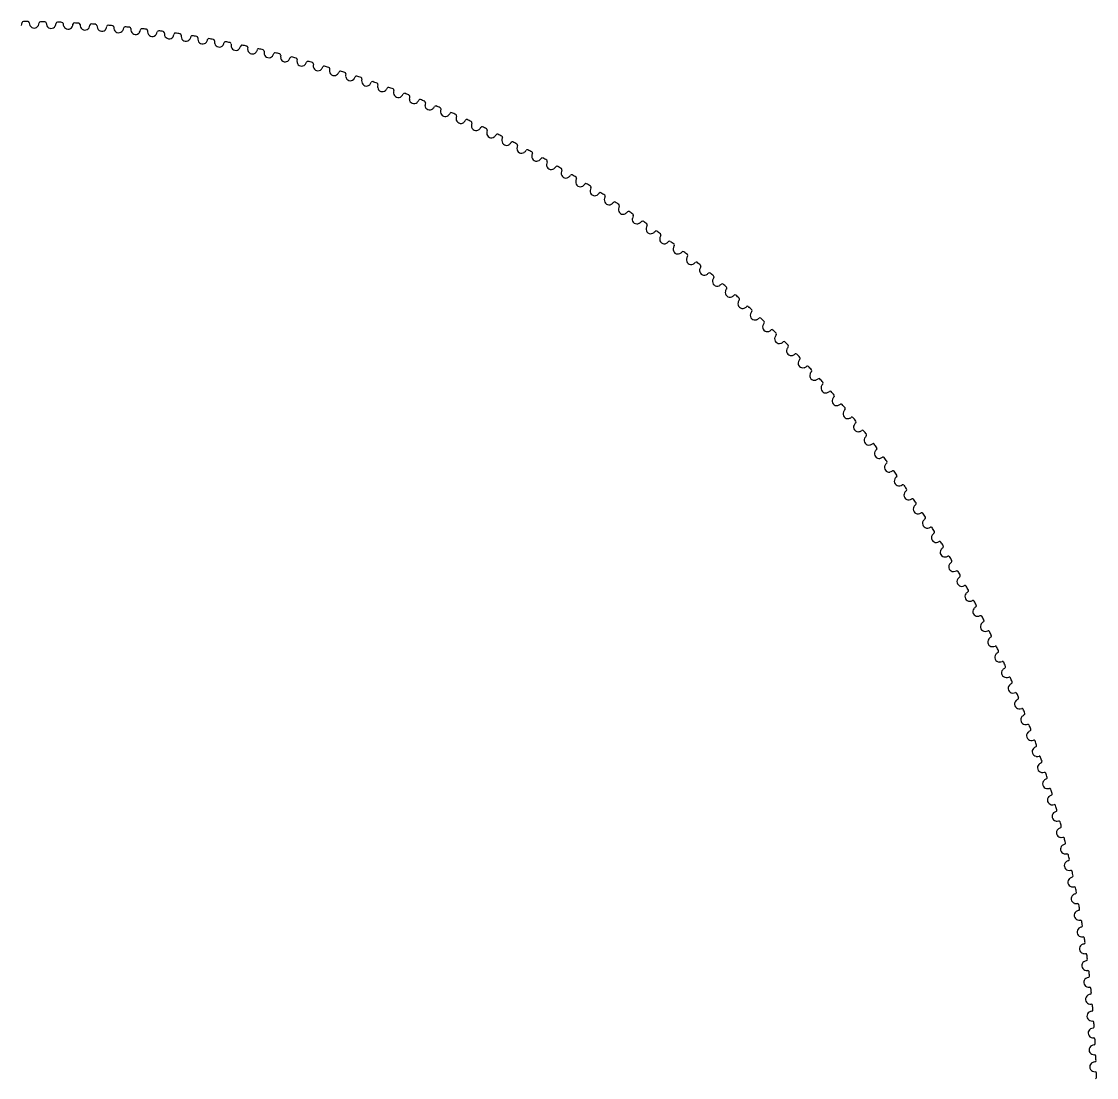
# Model space of a CAD drawing. Header units: millimetres. Extents: x 0 to 254, y 0 to 254.
# Drawn here: x 127.8 to 254.4, y 130.1 to 254.4 of the extents above; entities that cross this region are included whole.
import ezdxf

# ---------------------------------------------------------------- set-up
doc = ezdxf.new("R2010")
doc.units = ezdxf.units.MM

msp = doc.modelspace()

# ---------------------------------------------------------------- linework, layer by layer
for centre, radius, start, end in [((128.05, 254.25), 0.15, 90, 172.5686), ((127.32, 127.33), 127.07, 89.4293, 89.6707), ((128.59, 254.24), 0.15, 6.5314, 89.1), ((130.05, 254.22), 0.15, 89.1, 171.6686), ((127.32, 127.33), 127.07, 88.5293, 88.7707), ((126.91, 254.35), 1, -24.377, -5.0988), ((129.73, 254.33), 1, -175.8012, -156.523), ((129.32, 254.17), 0.555, -154.3349, -90.9), ((129.32, 254.17), 0.555, -90.9, -27.4651), ((128.9, 254.34), 1, -25.277, -5.9988), ((130.58, 254.21), 0.15, 5.6314, 88.2), ((131.73, 254.28), 1, -176.7012, -157.423), ((131.31, 254.13), 0.555, -155.2349, -91.8), ((131.31, 254.13), 0.555, -91.8, -28.3651), ((130.9, 254.3), 1, -26.177, -6.8988), ((132.04, 254.16), 0.15, 88.2, 170.7686), ((127.32, 127.33), 127.07, 87.6293, 87.8707), ((132.57, 254.14), 0.15, 4.7314, 87.3), ((133.72, 254.19), 1, -177.6012, -158.323), ((133.3, 254.05), 0.555, -156.1349, -92.7), ((133.3, 254.05), 0.555, -92.7, -29.2651), ((132.89, 254.23), 1, -27.077, -7.7988), ((134.03, 254.07), 0.15, 87.3, 169.8686), ((127.32, 127.33), 127.07, 86.7293, 86.9707), ((134.56, 254.04), 0.15, 3.8314, 86.4), ((135.71, 254.08), 1, -178.5012, -159.223), ((135.29, 253.94), 0.555, -157.0349, -93.6), ((135.29, 253.94), 0.555, -93.6, -30.1651), ((134.89, 254.13), 1, -27.977, -8.6988), ((136.02, 253.95), 0.15, 86.4, 168.9686), ((127.32, 127.33), 127.07, 85.8293, 86.0707), ((136.55, 253.91), 0.15, 2.9314, 85.5), ((137.7, 253.93), 1, -179.4012, -160.123), ((137.28, 253.8), 0.555, -157.9349, -94.5), ((137.28, 253.8), 0.555, -94.5, -31.0651), ((136.88, 253.99), 1, -28.877, -9.5988), ((138.01, 253.8), 0.15, 85.5, 168.0686), ((127.32, 127.33), 127.07, 84.9293, 85.1707), ((138.54, 253.75), 0.15, 2.0314, 84.6), ((139.69, 253.75), 1, 179.6988, -161.023), ((139.26, 253.63), 0.555, -158.8349, -95.4), ((139.26, 253.63), 0.555, -95.4, -31.9651), ((138.87, 253.83), 1, -29.777, -10.4988), ((140, 253.61), 0.15, 84.6, 167.1686), ((127.32, 127.33), 127.07, 84.0293, 84.2707), ((140.53, 253.56), 0.15, 1.1314, 83.7), ((141.68, 253.54), 1, 178.7988, -161.923), ((141.25, 253.42), 0.555, -159.7349, -96.3), ((141.25, 253.42), 0.555, -96.3, -32.8651), ((140.85, 253.63), 1, -30.677, -11.3988), ((141.98, 253.4), 0.15, 83.7, 166.2686), ((127.32, 127.33), 127.07, 83.1293, 83.3707), ((142.51, 253.34), 0.15, 0.2314, 82.8), ((143.66, 253.3), 1, 177.8988, -162.823), ((142.83, 253.4), 1, -31.577, -12.2988), ((143.96, 253.15), 0.15, 82.8, 165.3686), ((127.32, 127.33), 127.07, 82.2293, 82.4707), ((144.48, 253.08), 0.15, -0.6686, 81.9), ((143.22, 253.19), 0.555, -160.6349, -97.2), ((143.22, 253.19), 0.555, -97.2, -33.7651), ((145.63, 253.03), 1, 176.9988, -163.723), ((145.2, 252.92), 0.555, -161.5349, -98.1), ((145.2, 252.92), 0.555, -98.1, -34.6651), ((144.81, 253.14), 1, -32.477, -13.1988), ((145.93, 252.88), 0.15, 81.9, 164.4686), ((127.32, 127.33), 127.07, 81.3293, 81.5707), ((146.46, 252.8), 0.15, -1.5686, 81), ((147.61, 252.72), 1, 176.0988, -164.623), ((147.17, 252.63), 0.555, -162.4349, -99), ((147.17, 252.63), 0.555, -99, -35.5651), ((146.79, 252.85), 1, -33.377, -14.0988), ((147.9, 252.57), 0.15, 81, 163.5686), ((127.32, 127.33), 127.07, 80.4293, 80.6707), ((148.43, 252.48), 0.15, -2.4686, 80.1), ((149.57, 252.39), 1, 175.1988, -165.523), ((149.14, 252.3), 0.555, -163.3349, -99.9), ((149.14, 252.3), 0.555, -99.9, -36.4651), ((148.76, 252.53), 1, -34.277, -14.9988), ((149.86, 252.23), 0.15, 80.1, 162.6686), ((127.32, 127.33), 127.07, 79.5293, 79.7707), ((150.39, 252.13), 0.15, -3.3686, 79.2), ((151.53, 252.03), 1, 174.2988, -166.423), ((150.72, 252.18), 1, -35.177, -15.8988), ((151.82, 251.86), 0.15, 79.2, 161.7686), ((127.32, 127.33), 127.07, 78.6293, 78.8707), ((152.35, 251.76), 0.15, -4.2686, 78.3), ((151.1, 251.94), 0.555, -164.2349, -100.8), ((151.1, 251.94), 0.555, -100.8, -37.3651), ((153.49, 251.63), 1, 173.3988, -167.323), ((153.05, 251.55), 0.555, -165.1349, -101.7), ((153.05, 251.55), 0.555, -101.7, -38.2651), ((152.68, 251.8), 1, -36.077, -16.7988), ((153.78, 251.46), 0.15, 78.3, 160.8686), ((127.32, 127.33), 127.07, 77.7293, 77.9707), ((154.3, 251.35), 0.15, -5.1686, 77.4), ((155.44, 251.2), 1, 172.4988, -168.223), ((155, 251.13), 0.555, -166.0349, -102.6), ((155, 251.13), 0.555, -102.6, -39.1651), ((154.63, 251.38), 1, -36.977, -17.6988), ((155.72, 251.03), 0.15, 77.4, 159.9686), ((127.32, 127.33), 127.07, 76.8293, 77.0707), ((156.24, 250.91), 0.15, -6.0686, 76.5), ((157.38, 250.75), 1, 171.5988, -169.123), ((156.58, 250.94), 1, -37.877, -18.5988), ((157.66, 250.57), 0.15, 76.5, 159.0686), ((127.32, 127.33), 127.07, 75.9293, 76.1707), ((158.18, 250.44), 0.15, -6.9686, 75.6), ((156.94, 250.68), 0.555, -166.9349, -103.5), ((156.94, 250.68), 0.555, -103.5, -40.0651), ((159.32, 250.26), 1, 170.6988, -170.023), ((158.87, 250.2), 0.555, -167.8349, -104.4), ((158.87, 250.2), 0.555, -104.4, -40.9651), ((158.51, 250.47), 1, -38.777, -19.4988), ((159.6, 250.08), 0.15, 75.6, 158.1686), ((127.32, 127.33), 127.07, 75.0293, 75.2707), ((160.11, 249.94), 0.15, -7.8686, 74.7), ((161.24, 249.74), 1, 169.7988, -170.923), ((160.8, 249.69), 0.555, -168.7349, -105.3), ((160.8, 249.69), 0.555, -105.3, -41.8651), ((160.44, 249.96), 1, -39.677, -20.3988), ((161.52, 249.55), 0.15, 74.7, 157.2686), ((127.32, 127.33), 127.07, 74.1293, 74.3707), ((162.03, 249.41), 0.15, -8.7686, 73.8), ((163.16, 249.19), 1, 168.8988, -171.823), ((162.72, 249.15), 0.555, -169.6349, -106.2), ((162.72, 249.15), 0.555, -106.2, -42.7651), ((162.37, 249.43), 1, -40.577, -21.2988), ((163.44, 249), 0.15, 73.8, 156.3686), ((127.32, 127.33), 127.07, 73.2293, 73.4707), ((163.95, 248.85), 0.15, -9.6686, 72.9), ((165.07, 248.62), 1, 167.9988, -172.723), ((164.63, 248.58), 0.555, -170.5349, -107.1), ((164.63, 248.58), 0.555, -107.1, -43.6651), ((164.28, 248.86), 1, -41.477, -22.1988), ((165.34, 248.42), 0.15, 72.9, 155.4686), ((127.32, 127.33), 127.07, 72.3293, 72.5707), ((165.85, 248.26), 0.15, -10.5686, 72), ((166.97, 248.01), 1, 167.0988, -173.623), ((166.53, 247.98), 0.555, -171.4349, -108), ((166.53, 247.98), 0.555, -108, -44.5651), ((166.18, 248.26), 1, -42.377, -23.0988), ((167.24, 247.81), 0.15, 72, 154.5686), ((127.33, 127.33), 127.07, 71.4293, 71.6707), ((167.74, 247.64), 0.15, -11.4686, 71.1), ((168.86, 247.37), 1, 166.1988, -174.523), ((168.42, 247.35), 0.555, -172.3349, -108.9), ((168.42, 247.35), 0.555, -108.9, -45.4651), ((168.08, 247.64), 1, -43.277, -23.9988), ((169.13, 247.17), 0.15, 71.1, 153.6686), ((127.33, 127.33), 127.07, 70.5293, 70.7707), ((169.63, 246.99), 0.15, -12.3686, 70.2), ((170.74, 246.7), 1, 165.2988, -175.423), ((170.3, 246.69), 0.555, -173.2349, -109.8), ((170.3, 246.69), 0.555, -109.8, -46.3651), ((169.96, 246.98), 1, -44.177, -24.8988), ((171, 246.49), 0.15, 70.2, 152.7686), ((127.33, 127.33), 127.07, 69.6293, 69.8707), ((171.5, 246.31), 0.15, -13.2686, 69.3), ((172.61, 246.01), 1, 164.3988, -176.323), ((172.17, 246), 0.555, -174.1349, -110.7), ((172.17, 246), 0.555, -110.7, -47.2651), ((171.84, 246.3), 1, -45.077, -25.7988), ((172.87, 245.79), 0.15, 69.3, 151.8686), ((127.33, 127.33), 127.07, 68.7293, 68.9707), ((173.37, 245.6), 0.15, -14.1686, 68.4), ((174.47, 245.28), 1, 163.4988, -177.223), ((174.03, 245.28), 0.555, -175.0349, -111.6), ((174.03, 245.28), 0.555, -111.6, -48.1651), ((173.7, 245.59), 1, -45.977, -26.6988), ((174.73, 245.06), 0.15, 68.4, 150.9686), ((127.33, 127.33), 127.07, 67.8293, 68.0707), ((175.22, 244.86), 0.15, -15.0686, 67.5), ((176.32, 244.53), 1, 162.5988, -178.123), ((175.87, 244.53), 0.555, -175.9349, -112.5), ((175.55, 244.84), 1, -46.877, -27.5988), ((176.57, 244.3), 0.15, 67.5, 150.0686), ((127.33, 127.33), 127.07, 66.9293, 67.1707), ((175.87, 244.53), 0.555, -112.5, -49.0651), ((177.06, 244.1), 0.15, -15.9686, 66.6), ((178.15, 243.74), 1, 161.6988, -179.023), ((177.71, 243.75), 0.555, -176.8349, -113.4), ((177.71, 243.75), 0.555, -113.4, -49.9651), ((177.39, 244.07), 1, -47.777, -28.4988), ((178.4, 243.52), 0.15, 66.6, 149.1686), ((127.33, 127.33), 127.07, 66.0293, 66.2707), ((178.89, 243.3), 0.15, -16.8686, 65.7), ((179.98, 242.93), 1, 160.7988, -179.923), ((179.53, 242.95), 0.555, -177.7349, -114.3), ((179.53, 242.95), 0.555, -114.3, -50.8651), ((179.22, 243.27), 1, -48.677, -29.3988), ((180.22, 242.7), 0.15, 65.7, 148.2686), ((127.33, 127.33), 127.07, 65.1293, 65.3707), ((180.7, 242.48), 0.15, -17.7686, 64.8), ((181.79, 242.09), 1, 159.8988, 179.177), ((181.34, 242.11), 0.555, -178.6349, -115.2), ((181.04, 242.44), 1, -49.577, -30.2988), ((182.03, 241.85), 0.15, 64.8, 147.3686), ((127.33, 127.33), 127.07, 64.2293, 64.4707), ((182.51, 241.62), 0.15, -18.6686, 63.9), ((181.34, 242.11), 0.555, -115.2, -51.7651), ((183.58, 241.22), 1, 158.9988, 178.277), ((183.14, 241.25), 0.555, -179.5349, -116.1), ((183.14, 241.25), 0.555, -116.1, -52.6651), ((182.84, 241.58), 1, -50.477, -31.1988), ((183.82, 240.98), 0.15, 63.9, 146.4686), ((127.33, 127.33), 127.07, 63.3293, 63.5707), ((184.29, 240.74), 0.15, -19.5686, 63), ((185.36, 240.32), 1, 158.0988, 177.377), ((184.92, 240.36), 0.555, 179.5651, -117), ((184.92, 240.36), 0.555, -117, -53.5651), ((184.62, 240.7), 1, -51.377, -32.0988), ((185.6, 240.08), 0.15, 63, 145.5686), ((127.33, 127.33), 127.07, 62.4293, 62.6707), ((187.13, 239.39), 1, 157.1988, 176.477), ((186.69, 239.44), 0.555, 178.6651, -117.9), ((186.07, 239.83), 0.15, -20.4686, 62.1), ((186.4, 239.78), 1, -52.277, -32.9988), ((187.36, 239.15), 0.15, 62.1, 144.6686), ((127.33, 127.33), 127.07, 61.5293, 61.7707), ((186.69, 239.44), 0.555, -117.9, -54.4651), ((188.88, 238.44), 1, 156.2988, 175.577), ((188.44, 238.5), 0.555, 177.7651, -118.8), ((187.83, 238.9), 0.15, -21.3686, 61.2), ((188.44, 238.5), 0.555, -118.8, -55.3651), ((188.16, 238.84), 1, -53.177, -33.8988), ((189.11, 238.19), 0.15, 61.2, 143.7686), ((127.33, 127.33), 127.07, 60.6293, 60.8707), ((189.57, 237.93), 0.15, -22.2686, 60.3), ((190.62, 237.46), 1, 155.3988, 174.677), ((190.18, 237.52), 0.555, 176.8651, -119.7), ((190.18, 237.52), 0.555, -119.7, -56.2651), ((189.9, 237.87), 1, -54.077, -34.7988), ((190.84, 237.21), 0.15, 60.3, 142.8686), ((127.33, 127.33), 127.07, 59.7293, 59.9707), ((192.34, 236.45), 1, 154.4988, 173.777), ((191.3, 236.94), 0.15, -23.1686, 59.4), ((191.9, 236.52), 0.555, 175.9651, -120.6), ((191.9, 236.52), 0.555, -120.6, -57.1651), ((191.63, 236.87), 1, -54.977, -35.6988), ((192.56, 236.2), 0.15, 59.4, 141.9686), ((127.33, 127.33), 127.07, 58.8293, 59.0707), ((194.05, 235.42), 1, 153.5988, 172.877), ((193.61, 235.49), 0.555, 175.0651, -121.5), ((193.02, 235.92), 0.15, -24.0686, 58.5), ((193.61, 235.49), 0.555, -121.5, -58.0651), ((193.34, 235.85), 1, -55.877, -36.5988), ((194.26, 235.16), 0.15, 58.5, 141.0686), ((127.33, 127.33), 127.07, 57.9293, 58.1707), ((195.74, 234.36), 1, 152.6988, 171.977), ((195.3, 234.44), 0.555, 174.1651, -122.4), ((194.72, 234.88), 0.15, -24.9686, 57.6), ((195.04, 234.8), 1, -56.777, -37.4988), ((195.95, 234.1), 0.15, 57.6, 140.1686), ((127.33, 127.33), 127.07, 57.0293, 57.2707), ((195.3, 234.44), 0.555, -122.4, -58.9651), ((197.41, 233.27), 1, 151.7988, 171.077), ((196.98, 233.36), 0.555, 173.2651, -123.3), ((196.4, 233.81), 0.15, -25.8686, 56.7), ((196.98, 233.36), 0.555, -123.3, -59.8651), ((196.72, 233.72), 1, -57.677, -38.3988), ((197.62, 233), 0.15, 56.7, 139.2686), ((127.33, 127.33), 127.07, 56.1293, 56.3707), ((199.07, 232.15), 1, 150.8988, 170.177), ((198.63, 232.25), 0.555, 172.3651, -124.2), ((198.06, 232.71), 0.15, -26.7686, 55.8), ((198.63, 232.25), 0.555, -124.2, -60.7651), ((198.38, 232.62), 1, -58.577, -39.2988), ((199.27, 231.89), 0.15, 55.8, 138.3686), ((127.33, 127.33), 127.07, 55.2293, 55.4707), ((199.71, 231.58), 0.15, -27.6686, 54.9), ((200.71, 231.01), 1, 149.9988, 169.277), ((200.27, 231.12), 0.555, 171.4651, -125.1), ((200.27, 231.12), 0.555, -125.1, -61.6651), ((200.03, 231.49), 1, -59.477, -40.1988), ((200.9, 230.74), 0.15, 54.9, 137.4686), ((127.33, 127.33), 127.07, 54.3293, 54.5707), ((202.33, 229.85), 1, 149.0988, 168.377), ((201.34, 230.43), 0.15, -28.5686, 54), ((201.89, 229.96), 0.555, 170.5651, -126), ((201.89, 229.96), 0.555, -126, -62.5651), ((201.65, 230.34), 1, -60.377, -41.0988), ((202.52, 229.58), 0.15, 54, 136.5686), ((127.33, 127.33), 127.07, 53.4293, 53.6707), ((203.93, 228.66), 1, 148.1988, 167.477), ((202.95, 229.26), 0.15, -29.4686, 53.1), ((203.5, 228.78), 0.555, 169.6651, -126.9), ((203.5, 228.78), 0.555, -126.9, -63.4651), ((203.26, 229.16), 1, -61.277, -41.9988), ((204.11, 228.38), 0.15, 53.1, 135.6686), ((127.33, 127.33), 127.07, 52.5293, 52.7707), ((205.51, 227.44), 1, 147.2988, 166.577), ((204.54, 228.06), 0.15, -30.3686, 52.2), ((205.08, 227.57), 0.555, 168.7651, -127.8), ((205.08, 227.57), 0.555, -127.8, -64.3651), ((204.85, 227.95), 1, -62.177, -42.8988), ((205.69, 227.16), 0.15, 52.2, 134.7686), ((127.33, 127.33), 127.07, 51.6293, 51.8707), ((207.07, 226.2), 1, 146.3988, 165.677), ((206.11, 226.83), 0.15, -31.2686, 51.3), ((206.65, 226.33), 0.555, 167.8651, -128.7), ((206.65, 226.33), 0.555, -128.7, -65.2651), ((206.42, 226.72), 1, -63.077, -43.7988), ((207.25, 225.92), 0.15, 51.3, 133.8686), ((127.33, 127.33), 127.07, 50.7293, 50.9707), ((208.61, 224.94), 1, 145.4988, 164.777), ((207.66, 225.58), 0.15, -32.1686, 50.4), ((208.19, 225.08), 0.555, 166.9651, -129.6), ((208.19, 225.08), 0.555, -129.6, -66.1651), ((207.98, 225.47), 1, -63.977, -44.6988), ((208.79, 224.65), 0.15, 50.4, 132.9686), ((127.33, 127.33), 127.07, 49.8293, 50.0707), ((210.14, 223.65), 1, 144.5988, 163.877), ((209.2, 224.31), 0.15, -33.0686, 49.5), ((209.72, 223.79), 0.555, 166.0651, -130.5), ((209.72, 223.79), 0.555, -130.5, -67.0651), ((209.51, 224.19), 1, -64.877, -45.5988), ((210.31, 223.36), 0.15, 49.5, 132.0686), ((127.33, 127.33), 127.07, 48.9293, 49.1707), ((211.64, 222.34), 1, 143.6988, 162.977), ((210.71, 223.01), 0.15, -33.9686, 48.6), ((211.22, 222.49), 0.555, 165.1651, -131.4), ((211.22, 222.49), 0.555, -131.4, -67.9651), ((211.02, 222.88), 1, -65.777, -46.4988), ((211.81, 222.05), 0.15, 48.6, 131.1686), ((127.33, 127.33), 127.07, 48.0293, 48.2707), ((213.12, 221), 1, 142.7988, 162.077), ((212.2, 221.69), 0.15, -34.8686, 47.7), ((212.71, 221.16), 0.555, 164.2651, -132.3), ((212.71, 221.16), 0.555, -132.3, -68.8651), ((212.51, 221.56), 1, -66.677, -47.3988), ((213.28, 220.71), 0.15, 47.7, 130.2686), ((127.33, 127.33), 127.07, 47.1293, 47.3707), ((214.58, 219.64), 1, 141.8988, 161.177), ((213.68, 220.35), 0.15, -35.7686, 46.8), ((214.17, 219.8), 0.555, 163.3651, -133.2), ((214.17, 219.8), 0.555, -133.2, -69.7651), ((213.98, 220.21), 1, -67.577, -48.2988), ((214.74, 219.35), 0.15, 46.8, 129.3686), ((127.33, 127.33), 127.07, 46.2293, 46.4707), ((215.13, 218.98), 0.15, -36.6686, 45.9), ((215.61, 218.43), 0.555, 162.4651, -134.1), ((216.02, 218.26), 1, 140.9988, 160.277), ((215.61, 218.43), 0.555, -134.1, -70.6651), ((215.43, 218.84), 1, -68.477, -49.1988), ((216.17, 217.96), 0.15, 45.9, 128.4686), ((127.33, 127.33), 127.07, 45.3293, 45.5707), ((216.55, 217.59), 0.15, -37.5686, 45), ((217.03, 217.03), 0.555, 161.5651, -135), ((217.44, 216.85), 1, 140.0988, 159.377), ((217.03, 217.03), 0.555, -135, -71.5651), ((216.85, 217.44), 1, -69.377, -50.0988), ((217.59, 216.55), 0.15, 45, 127.5686), ((127.33, 127.33), 127.07, 44.4293, 44.6707), ((218.43, 215.61), 0.555, 160.6651, -135.9), ((218.84, 215.43), 1, 139.1988, 158.477), ((218.43, 215.61), 0.555, -135.9, -72.4651), ((217.96, 216.17), 0.15, -38.4686, 44.1), ((218.26, 216.02), 1, -70.277, -50.9988), ((218.98, 215.13), 0.15, 44.1, 126.6686), ((127.33, 127.33), 127.07, 43.5293, 43.7707), ((219.8, 214.17), 0.555, 159.7651, -136.8), ((220.21, 213.98), 1, 138.2988, 157.577), ((219.35, 214.74), 0.15, -39.3686, 43.2), ((219.8, 214.17), 0.555, -136.8, -73.3651), ((219.64, 214.58), 1, -71.177, -51.8988), ((220.35, 213.68), 0.15, 43.2, 125.7686), ((127.33, 127.33), 127.07, 42.6293, 42.8707), ((221.16, 212.71), 0.555, 158.8651, -137.7), ((221.56, 212.51), 1, 137.3988, 156.677), ((220.71, 213.28), 0.15, -40.2686, 42.3), ((221.16, 212.71), 0.555, -137.7, -74.2651), ((221, 213.12), 1, -72.077, -52.7988), ((221.69, 212.2), 0.15, 42.3, 124.8686), ((127.33, 127.33), 127.07, 41.7293, 41.9707), ((222.49, 211.22), 0.555, 157.9651, -138.6), ((222.88, 211.02), 1, 136.4988, 155.777), ((222.05, 211.81), 0.15, -41.1686, 41.4), ((222.49, 211.22), 0.555, -138.6, -75.1651), ((222.34, 211.64), 1, -72.977, -53.6988), ((223.01, 210.71), 0.15, 41.4, 123.9686), ((127.33, 127.33), 127.07, 40.8293, 41.0707), ((224.19, 209.51), 1, 135.5988, 154.877), ((223.36, 210.31), 0.15, -42.0686, 40.5), ((223.79, 209.72), 0.555, 157.0651, -139.5), ((223.79, 209.72), 0.555, -139.5, -76.0651), ((223.65, 210.14), 1, -73.877, -54.5988), ((224.31, 209.2), 0.15, 40.5, 123.0686), ((127.33, 127.33), 127.07, 39.9293, 40.1707), ((224.65, 208.79), 0.15, -42.9686, 39.6), ((225.08, 208.19), 0.555, 156.1651, -140.4), ((225.47, 207.98), 1, 134.6988, 153.977), ((225.08, 208.19), 0.555, -140.4, -76.9651), ((224.94, 208.61), 1, -74.777, -55.4988), ((225.58, 207.66), 0.15, 39.6, 122.1686), ((127.33, 127.33), 127.07, 39.0293, 39.2707), ((226.33, 206.65), 0.555, 155.2651, -141.3), ((226.72, 206.42), 1, 133.7988, 153.077), ((226.33, 206.65), 0.555, -141.3, -77.8651), ((225.92, 207.25), 0.15, -43.8686, 38.7), ((226.2, 207.07), 1, -75.677, -56.3988), ((226.83, 206.11), 0.15, 38.7, 121.2686), ((127.33, 127.33), 127.07, 38.1293, 38.3707), ((227.57, 205.08), 0.555, 154.3651, -142.2), ((227.95, 204.85), 1, 132.8988, 152.177), ((227.16, 205.69), 0.15, -44.7686, 37.8), ((227.57, 205.08), 0.555, -142.2, -78.7651), ((227.44, 205.51), 1, -76.577, -57.2988), ((228.06, 204.54), 0.15, 37.8, 120.3686), ((127.33, 127.33), 127.07, 37.2293, 37.4707), ((228.78, 203.5), 0.555, 153.4651, -143.1), ((229.16, 203.26), 1, 131.9988, 151.277), ((228.38, 204.11), 0.15, -45.6686, 36.9), ((228.78, 203.5), 0.555, -143.1, -79.6651), ((228.66, 203.93), 1, -77.477, -58.1988), ((229.26, 202.95), 0.15, 36.9, 119.4686), ((127.33, 127.33), 127.07, 36.3293, 36.5707), ((229.58, 202.52), 0.15, -46.5686, 36), ((229.96, 201.89), 0.555, 152.5651, -144), ((230.34, 201.65), 1, 131.0988, 150.377), ((229.96, 201.89), 0.555, -144, -80.5651), ((229.85, 202.33), 1, -78.377, -59.0988), ((230.43, 201.34), 0.15, 36, 118.5686), ((127.33, 127.33), 127.07, 35.4293, 35.6707), ((231.12, 200.27), 0.555, 151.6651, -144.9), ((231.49, 200.03), 1, 130.1988, 149.477), ((231.12, 200.27), 0.555, -144.9, -81.4651), ((230.74, 200.9), 0.15, -47.4686, 35.1), ((231.01, 200.71), 1, -79.277, -59.9988), ((231.58, 199.71), 0.15, 35.1, 117.6686), ((232.25, 198.63), 0.555, 150.7651, -145.8), ((127.33, 127.33), 127.07, 34.5293, 34.7707), ((232.62, 198.38), 1, 129.2988, 148.577), ((231.89, 199.27), 0.15, -48.3686, 34.2), ((232.25, 198.63), 0.555, -145.8, -82.3651), ((232.15, 199.07), 1, -80.177, -60.8988), ((232.71, 198.06), 0.15, 34.2, 116.7686), ((127.33, 127.33), 127.07, 33.6293, 33.8707), ((233.72, 196.72), 1, 128.3988, 147.677), ((233, 197.62), 0.15, -49.2686, 33.3), ((233.36, 196.98), 0.555, 149.8651, -146.7), ((233.36, 196.98), 0.555, -146.7, -83.2651), ((233.27, 197.41), 1, -81.077, -61.7988), ((233.81, 196.4), 0.15, 33.3, 115.8686), ((127.33, 127.33), 127.07, 32.7293, 32.9707), ((234.44, 195.3), 0.555, 148.9651, -147.6), ((234.8, 195.04), 1, 127.4988, 146.777), ((234.44, 195.3), 0.555, -147.6, -84.1651), ((234.1, 195.95), 0.15, -50.1686, 32.4), ((234.36, 195.74), 1, -81.977, -62.6988), ((234.88, 194.72), 0.15, 32.4, 114.9686), ((235.49, 193.61), 0.555, 148.0651, -148.5), ((127.33, 127.33), 127.07, 31.8293, 32.0707), ((235.85, 193.34), 1, 126.5988, 145.877), ((235.16, 194.26), 0.15, -51.0686, 31.5), ((235.49, 193.61), 0.555, -148.5, -85.0651), ((235.42, 194.05), 1, -82.877, -63.5988), ((235.92, 193.02), 0.15, 31.5, 114.0686), ((127.33, 127.33), 127.07, 30.9293, 31.1707), ((236.87, 191.63), 1, 125.6988, 144.977), ((236.2, 192.56), 0.15, -51.9686, 30.6), ((236.52, 191.9), 0.555, 147.1651, -149.4), ((236.52, 191.9), 0.555, -149.4, -85.9651), ((236.45, 192.34), 1, -83.777, -64.4988), ((236.94, 191.3), 0.15, 30.6, 113.1686), ((127.33, 127.33), 127.07, 30.0293, 30.2707), ((237.52, 190.18), 0.555, 146.2651, -150.3), ((237.52, 190.18), 0.555, -150.3, -86.8651), ((237.87, 189.9), 1, 124.7988, 144.077), ((237.21, 190.84), 0.15, -52.8686, 29.7), ((237.46, 190.62), 1, -84.677, -65.3988), ((237.93, 189.57), 0.15, 29.7, 112.2686), ((238.5, 188.44), 0.555, 145.3651, -151.2), ((238.84, 188.16), 1, 123.8988, 143.177), ((127.33, 127.33), 127.07, 29.1293, 29.3707), ((238.19, 189.11), 0.15, -53.7686, 28.8), ((238.5, 188.44), 0.555, -151.2, -87.7651), ((238.44, 188.88), 1, -85.577, -66.2988), ((238.9, 187.83), 0.15, 28.8, 111.3686), ((127.33, 127.33), 127.07, 28.2293, 28.4707), ((239.15, 187.36), 0.15, -54.6686, 27.9), ((239.44, 186.69), 0.555, 144.4651, -152.1), ((239.44, 186.69), 0.555, -152.1, -88.6651), ((239.78, 186.4), 1, 122.9988, 142.277), ((239.39, 187.13), 1, -86.477, -67.1988), ((239.83, 186.07), 0.15, 27.9, 110.4686), ((127.33, 127.33), 127.07, 27.3293, 27.5707), ((240.36, 184.92), 0.555, 143.5651, -153), ((240.7, 184.62), 1, 122.0988, 141.377), ((240.08, 185.6), 0.15, -55.5686, 27), ((240.36, 184.92), 0.555, -153, -89.5651), ((240.32, 185.36), 1, -87.377, -68.0988), ((240.74, 184.29), 0.15, 27, 109.5686), ((241.58, 182.84), 1, 121.1988, 140.477), ((127.33, 127.33), 127.07, 26.4293, 26.6707), ((240.98, 183.82), 0.15, -56.4686, 26.1), ((241.25, 183.14), 0.555, 142.6651, -153.9), ((241.25, 183.14), 0.555, -153.9, -90.4651), ((241.22, 183.58), 1, -88.277, -68.9988), ((241.62, 182.51), 0.15, 26.1, 108.6686), ((127.33, 127.33), 127.07, 25.5293, 25.7707), ((242.11, 181.34), 0.555, 141.7651, -154.8), ((242.11, 181.34), 0.555, -154.8, -91.3651), ((242.44, 181.04), 1, 120.2988, 139.577), ((241.85, 182.03), 0.15, -57.3686, 25.2), ((242.09, 181.79), 1, -89.177, -69.8988), ((242.95, 179.53), 0.555, 140.8651, -155.7), ((242.48, 180.7), 0.15, 25.2, 107.7686), ((243.27, 179.22), 1, 119.3988, 138.677), ((127.33, 127.33), 127.07, 24.6293, 24.8707), ((242.7, 180.22), 0.15, -58.2686, 24.3), ((242.95, 179.53), 0.555, -155.7, -92.2651), ((242.93, 179.98), 1, -90.077, -70.7988), ((243.3, 178.89), 0.15, 24.3, 106.8686), ((127.33, 127.33), 127.07, 23.7293, 23.9707), ((243.52, 178.4), 0.15, -59.1686, 23.4), ((243.75, 177.71), 0.555, 139.9651, -156.6), ((243.75, 177.71), 0.555, -156.6, -93.1651), ((244.07, 177.39), 1, 118.4988, 137.777), ((243.74, 178.15), 1, -90.977, -71.6988), ((244.1, 177.06), 0.15, 23.4, 105.9686), ((244.53, 175.87), 0.555, 139.0651, -157.5), ((244.84, 175.55), 1, 117.5988, 136.877), ((127.33, 127.33), 127.07, 22.8293, 23.0707), ((244.3, 176.57), 0.15, -60.0686, 22.5), ((244.53, 175.87), 0.555, -157.5, -94.0651), ((244.53, 176.32), 1, -91.877, -72.5988), ((244.86, 175.22), 0.15, 22.5, 105.0686), ((127.33, 127.33), 127.07, 21.9293, 22.1707), ((245.06, 174.73), 0.15, -60.9686, 21.6), ((245.28, 174.03), 0.555, 138.1651, -158.4), ((245.28, 174.03), 0.555, -158.4, -94.9651), ((245.59, 173.7), 1, 116.6988, 135.977), ((245.28, 174.47), 1, -92.777, -73.4988), ((245.6, 173.37), 0.15, 21.6, 104.1686), ((127.33, 127.33), 127.07, 21.0293, 21.2707), ((246, 172.17), 0.555, 137.2651, -159.3), ((246.3, 171.84), 1, 115.7988, 135.077), ((245.79, 172.87), 0.15, -61.8686, 20.7), ((246, 172.17), 0.555, -159.3, -95.8651), ((246.01, 172.61), 1, -93.677, -74.3988), ((246.31, 171.5), 0.15, 20.7, 103.2686), ((246.98, 169.96), 1, 114.8988, 134.177), ((127.33, 127.33), 127.07, 20.1293, 20.3707), ((246.49, 171), 0.15, -62.7686, 19.8), ((246.69, 170.3), 0.555, 136.3651, -160.2), ((246.69, 170.3), 0.555, -160.2, -96.7651), ((246.7, 170.74), 1, -94.577, -75.2988), ((246.99, 169.63), 0.15, 19.8, 102.3686), ((127.33, 127.33), 127.07, 19.2293, 19.4707), ((247.35, 168.42), 0.555, 135.4651, -161.1), ((247.64, 168.08), 1, 113.9988, 133.277), ((247.17, 169.13), 0.15, -63.6686, 18.9), ((247.35, 168.42), 0.555, -161.1, -97.6651), ((247.37, 168.86), 1, -95.477, -76.1988), ((248.26, 166.18), 1, 113.0988, 132.377), ((247.64, 167.74), 0.15, 18.9, 101.4686), ((127.33, 127.33), 127.07, 18.3293, 18.5707), ((247.81, 167.24), 0.15, -64.5686, 18), ((247.98, 166.53), 0.555, 134.5651, -162), ((247.98, 166.53), 0.555, -162, -98.5651), ((248.01, 166.97), 1, -96.377, -77.0988), ((248.26, 165.85), 0.15, 18, 100.5686), ((127.33, 127.32), 127.07, 17.4293, 17.6707), ((248.58, 164.63), 0.555, 133.6651, -162.9), ((248.86, 164.28), 1, 112.1988, 131.477), ((248.42, 165.34), 0.15, -65.4686, 17.1), ((248.58, 164.63), 0.555, -162.9, -99.4651), ((248.62, 165.07), 1, -97.277, -77.9988), ((249.43, 162.37), 1, 111.2988, 130.577), ((248.85, 163.95), 0.15, 17.1, 99.6686), ((127.33, 127.32), 127.07, 16.5293, 16.7707), ((249, 163.44), 0.15, -66.3686, 16.2), ((249.15, 162.72), 0.555, 132.7651, -163.8), ((249.15, 162.72), 0.555, -163.8, -100.3651), ((249.19, 163.16), 1, -98.177, -78.8988), ((249.41, 162.03), 0.15, 16.2, 98.7686), ((127.33, 127.32), 127.07, 15.6293, 15.8707), ((249.69, 160.8), 0.555, 131.8651, -164.7), ((249.96, 160.44), 1, 110.3988, 129.677), ((249.55, 161.52), 0.15, -67.2686, 15.3), ((249.69, 160.8), 0.555, -164.7, -101.2651), ((249.74, 161.24), 1, -99.077, -79.7988), ((250.47, 158.51), 1, 109.4988, 128.777), ((249.94, 160.11), 0.15, 15.3, 97.8686), ((127.33, 127.32), 127.07, 14.7293, 14.9707), ((250.08, 159.6), 0.15, -68.1686, 14.4), ((250.2, 158.87), 0.555, 130.9651, -165.6), ((250.2, 158.87), 0.555, -165.6, -102.1651), ((250.26, 159.32), 1, -99.977, -80.6988), ((250.44, 158.18), 0.15, 14.4, 96.9686), ((127.33, 127.32), 127.07, 13.8293, 14.0707), ((250.68, 156.94), 0.555, 130.0651, -166.5), ((250.94, 156.58), 1, 108.5988, 127.877), ((250.57, 157.66), 0.15, -69.0686, 13.5), ((250.68, 156.94), 0.555, -166.5, -103.0651), ((250.75, 157.38), 1, -100.877, -81.5988), ((250.91, 156.24), 0.15, 13.5, 96.0686), ((127.33, 127.32), 127.07, 12.9293, 13.1707), ((251.03, 155.72), 0.15, -69.9686, 12.6), ((251.13, 155), 0.555, 129.1651, -167.4), ((251.13, 155), 0.555, -167.4, -103.9651), ((251.38, 154.63), 1, 107.6988, 126.977), ((251.2, 155.44), 1, -101.777, -82.4988), ((251.35, 154.3), 0.15, 12.6, 95.1686), ((251.55, 153.05), 0.555, 128.2651, -168.3), ((251.8, 152.68), 1, 106.7988, 126.077), ((127.33, 127.32), 127.07, 12.0293, 12.2707), ((251.46, 153.78), 0.15, -70.8686, 11.7), ((251.55, 153.05), 0.555, -168.3, -104.8651), ((251.63, 153.49), 1, -102.677, -83.3988), ((251.76, 152.35), 0.15, 11.7, 94.2686), ((127.33, 127.32), 127.07, 11.1293, 11.3707), ((251.94, 151.1), 0.555, 127.3651, -169.2), ((251.94, 151.1), 0.555, -169.2, -105.7651), ((252.18, 150.72), 1, 105.8988, 125.177), ((251.86, 151.82), 0.15, -71.7686, 10.8), ((252.3, 149.14), 0.555, 126.4651, -170.1), ((252.03, 151.53), 1, -103.577, -84.2988), ((252.53, 148.76), 1, 104.9988, 124.277), ((252.13, 150.39), 0.15, 10.8, 93.3686), ((252.23, 149.86), 0.15, -72.6686, 9.9), ((127.33, 127.32), 127.07, 10.2293, 10.4707), ((252.3, 149.14), 0.555, -170.1, -106.6651), ((252.39, 149.57), 1, -104.477, -85.1988), ((252.48, 148.43), 0.15, 9.9, 92.4686), ((127.33, 127.32), 127.07, 9.3293, 9.5707), ((252.63, 147.17), 0.555, 125.5651, -171), ((252.63, 147.17), 0.555, -171, -107.5651), ((252.85, 146.79), 1, 104.0988, 123.377), ((252.57, 147.9), 0.15, -73.5686, 9), ((252.92, 145.2), 0.555, 124.6651, -171.9), ((252.72, 147.61), 1, -105.377, -86.0988), ((253.14, 144.81), 1, 103.1988, 122.477), ((252.8, 146.46), 0.15, 9, 91.5686), ((252.88, 145.93), 0.15, -74.4686, 8.1), ((127.33, 127.32), 127.07, 8.4293, 8.6707), ((252.92, 145.2), 0.555, -171.9, -108.4651), ((253.03, 145.63), 1, -106.277, -86.9988), ((253.08, 144.48), 0.15, 8.1, 90.6686), ((127.33, 127.32), 127.07, 7.5293, 7.7707), ((253.19, 143.22), 0.555, 123.7651, -172.8), ((253.19, 143.22), 0.555, -172.8, -109.3651), ((253.4, 142.83), 1, 102.2988, 121.577), ((253.15, 143.96), 0.15, -75.3686, 7.2), ((253.3, 143.66), 1, -107.177, -87.8988), ((253.63, 140.85), 1, 101.3988, 120.677), ((253.34, 142.51), 0.15, 7.2, 89.7686), ((253.4, 141.98), 0.15, -76.2686, 6.3), ((127.33, 127.32), 127.07, 6.6293, 6.8707), ((253.42, 141.25), 0.555, 122.8651, -173.7), ((253.42, 141.25), 0.555, -173.7, -110.2651), ((253.54, 141.68), 1, -108.077, -88.7988), ((253.56, 140.53), 0.15, 6.3, 88.8686), ((127.33, 127.32), 127.07, 5.7293, 5.9707), ((253.63, 139.26), 0.555, 121.9651, -174.6), ((253.63, 139.26), 0.555, -174.6, -111.1651), ((253.83, 138.87), 1, 100.4988, 119.777), ((253.61, 140), 0.15, -77.1686, 5.4), ((253.75, 139.69), 1, -108.977, -89.6988), ((253.75, 138.54), 0.15, 5.4, 87.9686), ((253.8, 138.01), 0.15, -78.0686, 4.5), ((127.33, 127.32), 127.07, 4.8293, 5.0707), ((253.8, 137.28), 0.555, 121.0651, -175.5), ((253.8, 137.28), 0.555, -175.5, -112.0651), ((253.99, 136.88), 1, 99.5988, 118.877), ((253.93, 137.7), 1, -109.877, -90.5988), ((253.91, 136.55), 0.15, 4.5, 87.0686), ((253.94, 135.29), 0.555, 120.1651, -176.4), ((254.13, 134.89), 1, 98.6988, 117.977), ((253.95, 136.02), 0.15, -78.9686, 3.6), ((127.33, 127.32), 127.07, 3.9293, 4.1707), ((253.94, 135.29), 0.555, -176.4, -112.9651), ((254.08, 135.71), 1, -110.777, -91.4988), ((254.04, 134.56), 0.15, 3.6, 86.1686), ((127.33, 127.32), 127.07, 3.0293, 3.2707), ((254.05, 133.3), 0.555, 119.2651, -177.3), ((254.05, 133.3), 0.555, -177.3, -113.8651), ((254.23, 132.89), 1, 97.7988, 117.077), ((254.07, 134.03), 0.15, -79.8686, 2.7), ((254.13, 131.31), 0.555, 118.3651, -178.2), ((254.19, 133.72), 1, -111.677, -92.3988), ((254.3, 130.9), 1, 96.8988, 116.177), ((254.14, 132.57), 0.15, 2.7, 85.2686), ((254.16, 132.04), 0.15, -80.7686, 1.8), ((127.33, 127.32), 127.07, 2.1293, 2.3707), ((254.13, 131.31), 0.555, -178.2, -114.7651), ((254.28, 131.73), 1, -112.577, -93.2988), ((254.21, 130.58), 0.15, 1.8, 84.3686), ((127.33, 127.32), 127.07, 1.2293, 1.4707), ((254.22, 130.05), 0.15, -81.6686, 0.9)]:
    msp.add_arc(centre, radius, start, end)

doc.saveas('drawing.dxf')
